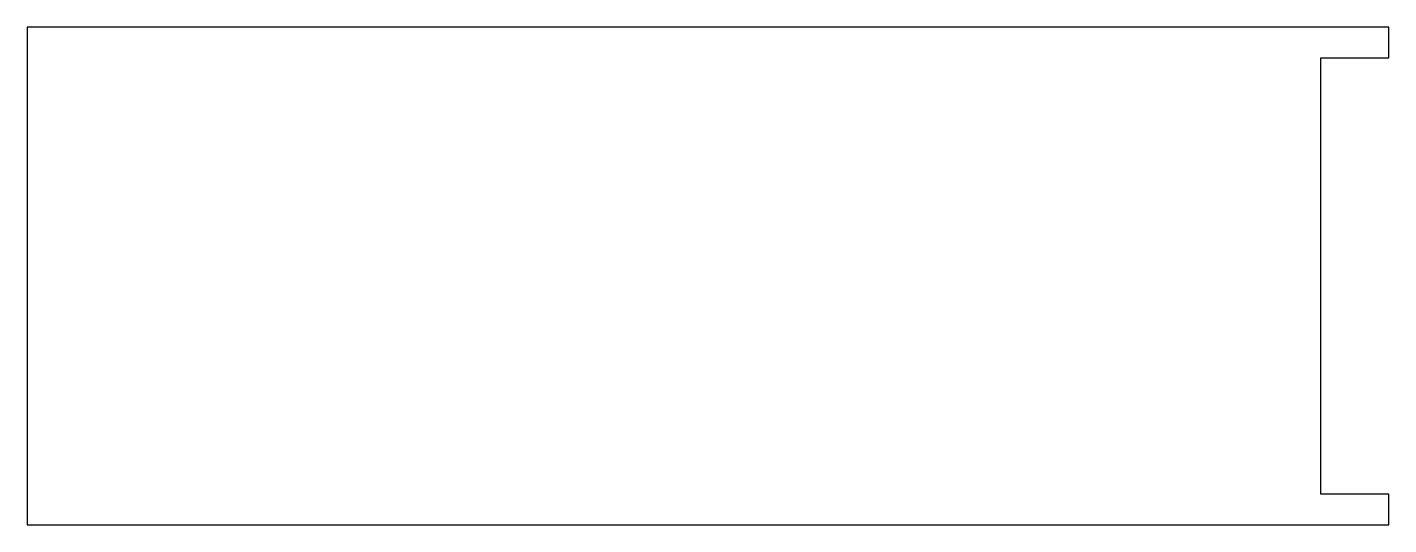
# Model space of a CAD drawing. Header units: millimetres. Extents: x -70 to 70, y -26 to 26.
import ezdxf

# ---------------------------------------------------------------- set-up
doc = ezdxf.new("R2010")
doc.units = ezdxf.units.MM
doc.layers.get('0').update_dxf_attribs({"linetype": 'CONTINUOUS'})

msp = doc.modelspace()

# ---------------------------------------------------------------- linework, layer by layer
for p, q in [((70.075, 25.575), (-70.075, 25.575)), ((-70.075, 25.575), (-70.075, -25.575)), ((70.075, 22.425), (70.075, 25.575)), ((63.075, -22.425), (63.075, 22.425)), ((63.075, 22.425), (70.075, 22.425)), ((70.075, -22.425), (63.075, -22.425)), ((70.075, -25.575), (70.075, -22.425)), ((-70.075, -25.575), (70.075, -25.575))]:
    msp.add_line(p, q)

doc.saveas('drawing.dxf')
